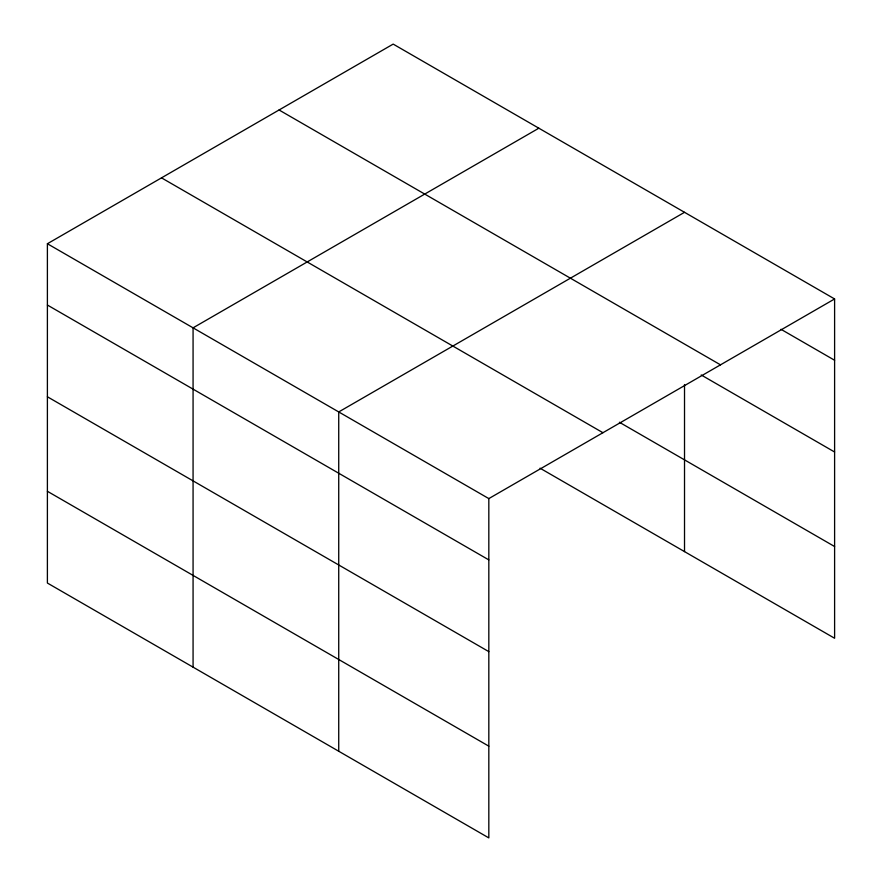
<?xml version="1.0" encoding="UTF-8"?>
<svg xmlns="http://www.w3.org/2000/svg" width="882" height="882" viewBox="0 0 882 882"><rect width="100%" height="100%" fill="white"/><g stroke="black" fill="none" stroke-linecap="round" stroke-linejoin="round"><path stroke-width="1.32" d="M47.396 243.741L488.826 498.595L488.826 837.9L47.396 583.046L47.396 243.741L393.174 44.1L834.604 298.954L834.604 638.259L540.038 468.188M538.847 128.199L193.07 327.839L193.07 667.145M684.52 212.308L338.732 411.938L338.732 751.244M488.826 498.595L834.604 298.954M781 329.306L834.604 360.253M279.065 109.985L720.495 364.839M701.201 374.971L834.604 452.003M619.385 422.257L834.604 546.52M161.505 177.855L602.935 432.709M47.396 305.04L488.826 559.894M47.396 396.779L488.826 651.633M47.396 491.296L488.826 746.161M684.52 384.53L684.52 551.614"/></g></svg>
